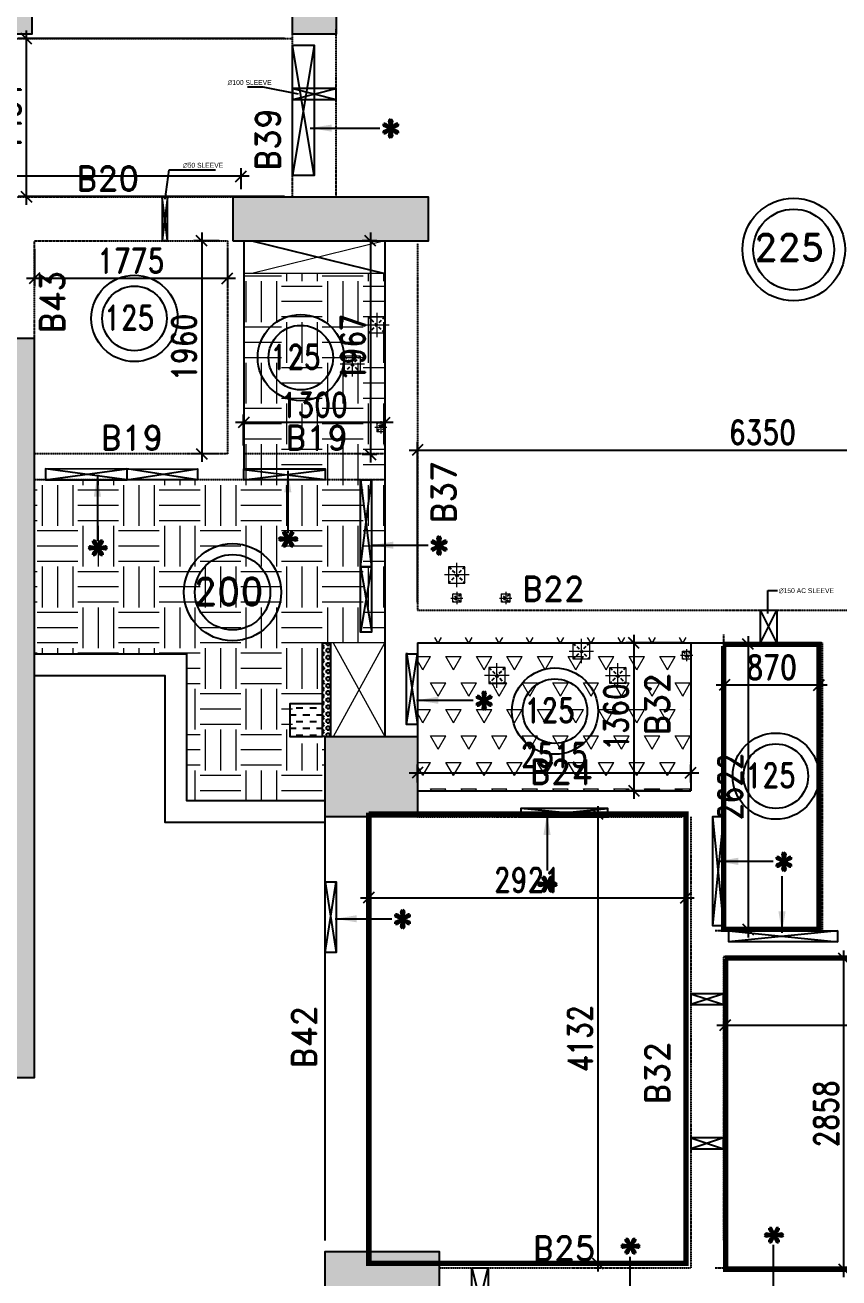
# Model space of a CAD drawing. Header units: millimetres. Extents: x 2061841 to 105821645, y -77612 to 48520811.
# Drawn here: x 2452493 to 2459984, y 2982 to 14510 of the extents above; entities that cross this region are included whole.
import ezdxf

# ---------------------------------------------------------------- set-up
doc = ezdxf.new("R2010")
doc.units = ezdxf.units.MM
doc.header["$LTSCALE"] = 10
doc.header["$MEASUREMENT"] = 0
for name, pattern in [('$0$HIDDEN', [0.375, 0.25, -0.125]), ('HIDDEN2', [4.7625, 3.175, -1.5875]), ('Typical & Refuge$0$HIDDEN', [0.375, 0.25, -0.125])]:
    doc.linetypes.add(name, pattern=pattern)
for name, color, linetype, lineweight in [('0-PL-DP CUTOUT', 32, 'Continuous', 9), ('s-opening text', 4, 'Continuous', 9), ('VIN SUNK HATCH', 8, 'Continuous', 0), ('VIN_COLUMN HATCH', 33, 'Continuous', 20), ('VIN_CUT OUT', 6, 'Continuous', 9)]:
    doc.layers.add(name, color=color, linetype=linetype, lineweight=lineweight)
for name, color, linetype in [('A-Comments', 30, 'Continuous'), ('A-FLOR-HIDN', 8, 'HIDDEN2'), ('A-HATCH', 8, 'Continuous'), ('BEAM NO', 2, 'Continuous'), ('khuraa', 6, 'Continuous'), ('S-OPENING', 6, 'Continuous'), ('SLEEVE 150 NEW', 51, 'Continuous'), ('Typical & Refuge$0$A-Plan-CutCross', 8, 'Typical & Refuge$0$HIDDEN'), ('UPSTAND RCC', 171, 'Continuous'), ('VIN_BEAM', 4, 'Continuous'), ('VIN_COLUMN', 1, 'Continuous'), ('VIN_SLAB THK', 2, 'Continuous')]:
    doc.layers.add(name, color=color, linetype=linetype)
doc.styles.add('200', font='romand.shx', dxfattribs={"width": 0.8, "height": 225})
doc.styles.add('KCP', font='', dxfattribs={"width": 0.9, "height": 200})
doc.styles.add('MAH', font='romand.shx', dxfattribs={"height": 210})
doc.styles.add('RT', font='romant.shx', dxfattribs={"height": 250})
doc.styles.add('ST', font='romand.shx', dxfattribs={"height": 4})
doc.styles.add('WD-50', font='ARIALN.TTF', dxfattribs={"height": 150})
doc.styles.get('KCP').set_extended_font_data('Bahnschrift')
doc.dimstyles.new('GR1', dxfattribs={"dimtxt": 225, "dimasz": 125, "dimexe": 125, "dimexo": 100, "dimgap": 50, "dimtad": 1, "dimdec": 0, "dimzin": 3, "dimdsep": 46, "dimtxsty": '200', "dimblk1": 'OBLIQUE', "dimblk2": 'OBLIQUE', "dimsah": 1, "dimcen": 0.0625, "dimdle": 125, "dimclrd": 3, "dimclre": 3, "dimclrt": 2, "dimadec": 0, "dimazin": 0, "dimtfac": 1, "dimtdec": 0, "dimtix": 1, "dimtmove": 0, "dimatfit": 3, "dimfxl": 1, "dimtolj": 1, "dimtzin": 0, "dimarcsym": 0})
doc.dimstyles.new('GR2', dxfattribs={"dimtxt": 225, "dimasz": 100, "dimexe": 75, "dimexo": 75, "dimgap": 50, "dimtad": 1, "dimdec": 0, "dimdsep": 46, "dimtxsty": '200', "dimblk1": 'OBLIQUE', "dimblk2": 'OBLIQUE', "dimsah": 1, "dimcen": 50, "dimdle": 75, "dimclrd": 3, "dimclre": 3, "dimclrt": 2, "dimadec": 0, "dimazin": 0, "dimtfac": 1, "dimtdec": 0, "dimtix": 1, "dimtmove": 0, "dimatfit": 3, "dimldrblk": 'OBLIQUE', "dimfxl": 1, "dimtolj": 1, "dimtzin": 0, "dimarcsym": 0})
doc.dimstyles.new('wd-50', dxfattribs={"dimtxt": 90, "dimasz": 50, "dimexe": 35, "dimexo": 50, "dimgap": 25, "dimtad": 1, "dimrnd": 5, "dimzin": 12, "dimdsep": 46, "dimtxsty": 'WD-50', "dimblk": 'ARCHTICK', "dimblk2": 'ARCHTICK', "dimcen": 50, "dimdle": 35, "dimclrd": 5, "dimclre": 5, "dimclrt": 4, "dimadec": 0, "dimazin": 0, "dimtfac": 1, "dimtmove": 1, "dimatfit": 2, "dimfxl": 1, "dimtolj": 1, "dimtzin": 12, "dimlwd": -1, "dimlwe": -1, "dimarcsym": 0})
pattern_1 = [(180, (-3646.26, 480.2), (-375, -375), [375, -375]), (180, (-3646.26, 339.57), (-375, -375), [375, -375]), (180, (-3646.26, 198.95), (-375, -375), [375, -375]), (270, (-3693.14, 152.07), (375, -375), [375, -375]), (270, (-3833.76, 152.07), (375, -375), [375, -375]), (270, (-3974.4, 152.07), (375, -375), [375, -375])]

# ---------------------------------------------------------------- blocks, each defined once
blk = doc.blocks.new('_Oblique')
at = {"color": 0, "linetype": 'ByBlock', "lineweight": -2}
blk.add_line((-0.5, -0.5), (0.5, 0.5), dxfattribs=at)
blk = doc.blocks.new('_ArchTick')
at = {"color": 0, "linetype": 'ByBlock', "const_width": 0.15}
blk.add_lwpolyline([(-0.5, -0.5), (0.5, 0.5)], dxfattribs=at)
blk = doc.blocks.new('*D2583')
at = {"layer": 'A-HATCH', "color": 3, "lineweight": -2, "transparency": 16777216}
for p, q in [((2456105, 9200), (2456105, 10675)), ((2462455, 9200), (2462455, 10675)), ((2456030, 10600), (2462530, 10600))]:
    blk.add_line(p, q, dxfattribs=at)
at = {"layer": 'Defpoints', "color": 0, "transparency": 16777216}
for p in [(2462455, 10600), (2456105, 9125, -643584), (2462455, 9125, -643584)]:
    blk.add_point(p, dxfattribs=at)
at = {"layer": 'A-HATCH', "color": 3, "lineweight": -2, "transparency": 16777216, "xscale": 100, "yscale": 100, "zscale": 100, "rotation": 180}
blk.add_blockref('_Oblique', (2456105, 10600), dxfattribs=at)
at = {"layer": 'A-HATCH', "color": 3, "lineweight": -2, "transparency": 16777216, "xscale": 100, "yscale": 100, "zscale": 100}
blk.add_blockref('_Oblique', (2462455, 10600), dxfattribs=at)
at = {"layer": 'A-HATCH', "color": 2, "transparency": 16777216, "insert": (2459280, 10762), "char_height": 225, "attachment_point": 5, "style": '200'}
blk.add_mtext('\\A1;6350', dxfattribs=at)
blk = doc.blocks.new('OBLIQUE')
blk = doc.blocks.new('*D2584')
at = {"layer": 'A-HATCH', "color": 3, "lineweight": -2, "transparency": 16777216}
for p, q in [((2446860, 13000), (2446860, 13193)), ((2454481, 13000), (2454481, 13193)), ((2454556, 13118), (2446785, 13118))]:
    blk.add_line(p, q, dxfattribs=at)
at = {"layer": 'Defpoints', "color": 0, "transparency": 16777216}
for p in [(2446860, 13118), (2446860, 12925, -643584), (2454481, 12925, -643584)]:
    blk.add_point(p, dxfattribs=at)
at = {"layer": 'A-HATCH', "color": 3, "lineweight": -2, "transparency": 16777216, "xscale": 100, "yscale": 100, "zscale": 100, "rotation": 180}
blk.add_blockref('_Oblique', (2446860, 13118), dxfattribs=at)
at = {"layer": 'A-HATCH', "color": 3, "lineweight": -2, "transparency": 16777216, "xscale": 100, "yscale": 100, "zscale": 100}
blk.add_blockref('_Oblique', (2454481, 13118), dxfattribs=at)
at = {"layer": 'A-HATCH', "color": 2, "transparency": 16777216, "insert": (2450670, 13281), "char_height": 225, "attachment_point": 5, "style": '200'}
blk.add_mtext('\\A1;7620', dxfattribs=at)
blk = doc.blocks.new('*D2586')
at = {"layer": 'A-HATCH', "color": 3, "lineweight": -2, "transparency": 16777216}
for p, q in [((2452505, 14460), (2452505, 12856)), ((2454880, 14385), (2452430, 14385)), ((2454880, 12931), (2452430, 12931))]:
    blk.add_line(p, q, dxfattribs=at)
at = {"layer": 'Defpoints', "color": 0, "transparency": 16777216}
for p in [(2454955, 14385), (2452505, 12931), (2454955, 12931)]:
    blk.add_point(p, dxfattribs=at)
at = {"layer": 'A-HATCH', "color": 3, "lineweight": -2, "transparency": 16777216, "xscale": 100, "yscale": 100, "zscale": 100}
for p, rotation in [((2452505, 14385), 90), ((2452505, 12931), 270)]:
    blk.add_blockref('_Oblique', p, dxfattribs=dict(at, rotation=rotation))
at = {"layer": 'A-HATCH', "color": 2, "transparency": 16777216, "insert": (2452343, 13658), "char_height": 225, "attachment_point": 5, "rotation": 90, "style": '200'}
blk.add_mtext('\\A1;1454', dxfattribs=at)
blk = doc.blocks.new('*D2589')
at = {"layer": 'A-HATCH', "color": 3, "lineweight": -2, "transparency": 16777216}
for p, q in [((2452581, 12450), (2452581, 12105)), ((2454356, 12450), (2454356, 12105)), ((2452506, 12180), (2454431, 12180))]:
    blk.add_line(p, q, dxfattribs=at)
at = {"layer": 'Defpoints', "color": 0, "transparency": 16777216}
for p in [(2452581, 12525, -643584), (2454356, 12525, -643584), (2454356, 12180)]:
    blk.add_point(p, dxfattribs=at)
at = {"layer": 'A-HATCH', "color": 3, "lineweight": -2, "transparency": 16777216, "xscale": 100, "yscale": 100, "zscale": 100, "rotation": 180}
blk.add_blockref('_Oblique', (2452581, 12180), dxfattribs=at)
at = {"layer": 'A-HATCH', "color": 3, "lineweight": -2, "transparency": 16777216, "xscale": 100, "yscale": 100, "zscale": 100}
blk.add_blockref('_Oblique', (2454356, 12180), dxfattribs=at)
at = {"layer": 'A-HATCH', "color": 2, "transparency": 16777216, "insert": (2453468, 12342), "char_height": 225, "attachment_point": 5, "style": '200'}
blk.add_mtext('\\A1;1775', dxfattribs=at)
blk = doc.blocks.new('*D2590')
at = {"layer": 'A-HATCH', "color": 3, "lineweight": -2, "transparency": 16777216}
for p, q in [((2454119, 12600), (2454119, 10490)), ((2454281, 12525), (2454044, 12525)), ((2454281, 10565), (2454044, 10565))]:
    blk.add_line(p, q, dxfattribs=at)
at = {"layer": 'Defpoints', "color": 0, "transparency": 16777216}
for p in [(2454356, 12525, -643584), (2454119, 10565), (2454356, 10565, -643584)]:
    blk.add_point(p, dxfattribs=at)
at = {"layer": 'A-HATCH', "color": 3, "lineweight": -2, "transparency": 16777216, "xscale": 100, "yscale": 100, "zscale": 100}
for p, rotation in [((2454119, 12525), 90), ((2454119, 10565), 270)]:
    blk.add_blockref('_Oblique', p, dxfattribs=dict(at, rotation=rotation))
at = {"layer": 'A-HATCH', "color": 2, "transparency": 16777216, "insert": (2453956, 11545), "char_height": 225, "attachment_point": 5, "rotation": 90, "style": '200'}
blk.add_mtext('\\A1;1960', dxfattribs=at)
blk = doc.blocks.new('*D2591')
at = {"layer": 'A-HATCH', "color": 3, "lineweight": -2, "transparency": 16777216}
for p, q in [((2455672, 12600), (2455672, 10484)), ((2455730, 12525), (2455597, 12525)), ((2455730, 10559), (2455597, 10559))]:
    blk.add_line(p, q, dxfattribs=at)
at = {"layer": 'Defpoints', "color": 0, "transparency": 16777216}
for p in [(2455805, 12525, -643584), (2455672, 10559), (2455805, 10559, -643584)]:
    blk.add_point(p, dxfattribs=at)
at = {"layer": 'A-HATCH', "color": 3, "lineweight": -2, "transparency": 16777216, "xscale": 100, "yscale": 100, "zscale": 100}
for p, rotation in [((2455672, 12525), 90), ((2455672, 10559), 270)]:
    blk.add_blockref('_Oblique', p, dxfattribs=dict(at, rotation=rotation))
at = {"layer": 'A-HATCH', "color": 2, "transparency": 16777216, "insert": (2455510, 11542), "char_height": 225, "attachment_point": 5, "rotation": 90, "style": '200'}
blk.add_mtext('\\A1;1967', dxfattribs=at)
blk = doc.blocks.new('*D2598')
at = {"layer": 'A-HATCH', "color": 3, "lineweight": -2, "transparency": 16777216}
for p, q in [((2455880, 10853), (2454430, 10853)), ((2454505, 10640), (2454505, 10928)), ((2455805, 10640), (2455805, 10928))]:
    blk.add_line(p, q, dxfattribs=at)
at = {"layer": 'Defpoints', "color": 0, "transparency": 16777216}
for p in [(2454505, 10853), (2454505, 10565, -643584), (2455805, 10565, -643584)]:
    blk.add_point(p, dxfattribs=at)
at = {"layer": 'A-HATCH', "color": 3, "lineweight": -2, "transparency": 16777216, "xscale": 100, "yscale": 100, "zscale": 100, "rotation": 180}
blk.add_blockref('_Oblique', (2454505, 10853), dxfattribs=at)
at = {"layer": 'A-HATCH', "color": 3, "lineweight": -2, "transparency": 16777216, "xscale": 100, "yscale": 100, "zscale": 100}
blk.add_blockref('_Oblique', (2455805, 10853), dxfattribs=at)
at = {"layer": 'A-HATCH', "color": 2, "transparency": 16777216, "insert": (2455155, 11016), "char_height": 225, "attachment_point": 5, "style": '200'}
blk.add_mtext('\\A1;1300', dxfattribs=at)
blk = doc.blocks.new('*D2599')
at = {"layer": 'A-HATCH', "color": 3, "lineweight": -2, "transparency": 16777216}
for p, q in [((2456030, 7631), (2458695, 7631)), ((2456105, 7540), (2456105, 7706)), ((2458620, 7540), (2458620, 7706))]:
    blk.add_line(p, q, dxfattribs=at)
at = {"layer": 'Defpoints', "color": 0, "transparency": 16777216}
for p in [(2458620, 7631), (2456105, 7465, -643584), (2458620, 7465, -643584)]:
    blk.add_point(p, dxfattribs=at)
at = {"layer": 'A-HATCH', "color": 3, "lineweight": -2, "transparency": 16777216, "xscale": 100, "yscale": 100, "zscale": 100, "rotation": 180}
blk.add_blockref('_Oblique', (2456105, 7631), dxfattribs=at)
at = {"layer": 'A-HATCH', "color": 3, "lineweight": -2, "transparency": 16777216, "xscale": 100, "yscale": 100, "zscale": 100}
blk.add_blockref('_Oblique', (2458620, 7631), dxfattribs=at)
at = {"layer": 'A-HATCH', "color": 2, "transparency": 16777216, "insert": (2457363, 7793), "char_height": 225, "attachment_point": 5, "style": '200'}
blk.add_mtext('\\A1;2515', dxfattribs=at)
blk = doc.blocks.new('*D2600')
at = {"layer": 'A-HATCH', "color": 3, "lineweight": -2, "transparency": 16777216}
for p, q in [((2458096, 8900), (2458096, 7390)), ((2458545, 8825), (2458021, 8825)), ((2458545, 7465), (2458021, 7465))]:
    blk.add_line(p, q, dxfattribs=at)
at = {"layer": 'Defpoints', "color": 0, "transparency": 16777216}
for p in [(2458620, 8825, -643584), (2458096, 7465), (2458620, 7465, -643584)]:
    blk.add_point(p, dxfattribs=at)
at = {"layer": 'A-HATCH', "color": 3, "lineweight": -2, "transparency": 16777216, "xscale": 100, "yscale": 100, "zscale": 100}
for p, rotation in [((2458096, 8825), 90), ((2458096, 7465), 270)]:
    blk.add_blockref('_Oblique', p, dxfattribs=dict(at, rotation=rotation))
at = {"layer": 'A-HATCH', "color": 2, "transparency": 16777216, "insert": (2457933, 8145), "char_height": 225, "attachment_point": 5, "rotation": 90, "style": '200'}
blk.add_mtext('\\A1;1360', dxfattribs=at)
blk = doc.blocks.new('*D2601')
at = {"layer": 'A-HATCH', "color": 3, "lineweight": -2, "transparency": 16777216}
for p, q in [((2458930, 8738), (2458930, 8363)), ((2459800, 8738), (2459800, 8363)), ((2458855, 8438), (2459875, 8438))]:
    blk.add_line(p, q, dxfattribs=at)
at = {"layer": 'Defpoints', "color": 0, "transparency": 16777216}
for p in [(2458930, 8813), (2459800, 8813), (2459800, 8438)]:
    blk.add_point(p, dxfattribs=at)
at = {"layer": 'A-HATCH', "color": 3, "lineweight": -2, "transparency": 16777216, "xscale": 100, "yscale": 100, "zscale": 100, "rotation": 180}
blk.add_blockref('_Oblique', (2458930, 8438), dxfattribs=at)
at = {"layer": 'A-HATCH', "color": 3, "lineweight": -2, "transparency": 16777216, "xscale": 100, "yscale": 100, "zscale": 100}
blk.add_blockref('_Oblique', (2459800, 8438), dxfattribs=at)
at = {"layer": 'A-HATCH', "color": 2, "transparency": 16777216, "insert": (2459365, 8600), "char_height": 225, "attachment_point": 5, "style": '200'}
blk.add_mtext('\\A1;870', dxfattribs=at)
blk = doc.blocks.new('*D2602')
at = {"layer": 'A-HATCH', "color": 3, "lineweight": -2, "transparency": 16777216}
for p, q in [((2459147, 8888), (2459147, 6115)), ((2459725, 8813), (2459072, 8813)), ((2459725, 6190), (2459072, 6190))]:
    blk.add_line(p, q, dxfattribs=at)
at = {"layer": 'Defpoints', "color": 0, "transparency": 16777216}
for p in [(2459800, 8813), (2459147, 6190), (2459800, 6190)]:
    blk.add_point(p, dxfattribs=at)
at = {"layer": 'A-HATCH', "color": 3, "lineweight": -2, "transparency": 16777216, "xscale": 100, "yscale": 100, "zscale": 100}
for p, rotation in [((2459147, 8813), 90), ((2459147, 6190), 270)]:
    blk.add_blockref('_Oblique', p, dxfattribs=dict(at, rotation=rotation))
at = {"layer": 'A-HATCH', "color": 2, "transparency": 16777216, "insert": (2458984, 7502), "char_height": 225, "attachment_point": 5, "rotation": 90, "style": '200'}
blk.add_mtext('\\A1;2622', dxfattribs=at)
blk = doc.blocks.new('*D2605')
at = {"layer": 'A-HATCH', "color": 3, "lineweight": -2, "transparency": 16777216}
for p, q in [((2458935, 5852), (2458935, 5232)), ((2462911, 5852), (2462911, 5232)), ((2458860, 5307), (2462986, 5307))]:
    blk.add_line(p, q, dxfattribs=at)
at = {"layer": 'Defpoints', "color": 0, "transparency": 16777216}
for p in [(2458935, 5927), (2462911, 5927), (2462911, 5307)]:
    blk.add_point(p, dxfattribs=at)
at = {"layer": 'A-HATCH', "color": 3, "lineweight": -2, "transparency": 16777216, "xscale": 100, "yscale": 100, "zscale": 100, "rotation": 180}
blk.add_blockref('_Oblique', (2458935, 5307), dxfattribs=at)
at = {"layer": 'A-HATCH', "color": 3, "lineweight": -2, "transparency": 16777216, "xscale": 100, "yscale": 100, "zscale": 100}
blk.add_blockref('_Oblique', (2462911, 5307), dxfattribs=at)
at = {"layer": 'A-HATCH', "color": 2, "transparency": 16777216, "insert": (2460923, 5469), "char_height": 225, "attachment_point": 5, "style": '200'}
blk.add_mtext('\\A1;3976', dxfattribs=at)
blk = doc.blocks.new('*D2606')
at = {"layer": 'A-HATCH', "color": 3, "lineweight": -2, "transparency": 16777216}
for p, q in [((2460029, 2988), (2460029, 5996)), ((2459015, 5921), (2460104, 5921)), ((2459015, 3063), (2460104, 3063))]:
    blk.add_line(p, q, dxfattribs=at)
at = {"layer": 'Defpoints', "color": 0, "transparency": 16777216}
for p in [(2458940, 5921), (2460029, 5921), (2458940, 3063)]:
    blk.add_point(p, dxfattribs=at)
at = {"layer": 'A-HATCH', "color": 3, "lineweight": -2, "transparency": 16777216, "xscale": 100, "yscale": 100, "zscale": 100}
for p, rotation in [((2460029, 5921), 90), ((2460029, 3063), 270)]:
    blk.add_blockref('_Oblique', p, dxfattribs=dict(at, rotation=rotation))
at = {"layer": 'A-HATCH', "color": 2, "transparency": 16777216, "insert": (2459866, 4492), "char_height": 225, "attachment_point": 5, "rotation": 90, "style": '200'}
blk.add_mtext('\\A1;2858', dxfattribs=at)
blk = doc.blocks.new('*D2607')
at = {"layer": 'A-HATCH', "color": 3, "lineweight": -2, "transparency": 16777216}
for p, q in [((2455656, 7174), (2455656, 6406)), ((2458577, 7174), (2458577, 6406)), ((2455581, 6481), (2458652, 6481))]:
    blk.add_line(p, q, dxfattribs=at)
at = {"layer": 'Defpoints', "color": 0, "transparency": 16777216}
for p in [(2455656, 7249), (2458577, 7249), (2458577, 6481)]:
    blk.add_point(p, dxfattribs=at)
at = {"layer": 'A-HATCH', "color": 3, "lineweight": -2, "transparency": 16777216, "xscale": 100, "yscale": 100, "zscale": 100, "rotation": 180}
blk.add_blockref('_Oblique', (2455656, 6481), dxfattribs=at)
at = {"layer": 'A-HATCH', "color": 3, "lineweight": -2, "transparency": 16777216, "xscale": 100, "yscale": 100, "zscale": 100}
blk.add_blockref('_Oblique', (2458577, 6481), dxfattribs=at)
at = {"layer": 'A-HATCH', "color": 2, "transparency": 16777216, "insert": (2457117, 6644), "char_height": 225, "attachment_point": 5, "style": '200'}
blk.add_mtext('\\A1;2921', dxfattribs=at)
blk = doc.blocks.new('*D2608')
at = {"layer": 'A-HATCH', "color": 3, "lineweight": -2, "transparency": 16777216}
for p, q in [((2457764, 7324), (2457764, 3042)), ((2458502, 7249), (2457689, 7249)), ((2458502, 3117), (2457689, 3117))]:
    blk.add_line(p, q, dxfattribs=at)
at = {"layer": 'Defpoints', "color": 0, "transparency": 16777216}
for p in [(2458577, 7249), (2457764, 3117), (2458577, 3117)]:
    blk.add_point(p, dxfattribs=at)
at = {"layer": 'A-HATCH', "color": 3, "lineweight": -2, "transparency": 16777216, "xscale": 100, "yscale": 100, "zscale": 100}
for p, rotation in [((2457764, 7249), 90), ((2457764, 3117), 270)]:
    blk.add_blockref('_Oblique', p, dxfattribs=dict(at, rotation=rotation))
at = {"layer": 'A-HATCH', "color": 2, "transparency": 16777216, "insert": (2457601, 5183), "char_height": 225, "attachment_point": 5, "rotation": 90, "style": '200'}
blk.add_mtext('\\A1;4132', dxfattribs=at)

msp = doc.modelspace()

# ---------------------------------------------------------------- hatches: boundary and pattern name
h = msp.add_hatch()
h.set_pattern_fill('ANGLE', color=256)
h.set_pattern_definition([(0, (2320915.065, 555.232), (0, 6.985), [5.08, -1.905]), (90, (2320915.065, 555.232), (-6.985, 4e-16), [5.08, -1.905])])
h.paths.add_polyline_path([(2454927.2, 13858.5), (2454927.2, 14315.8), (2454611.7, 14315.8), (2454611.7, 13858.5)], flags=9)
h.paths.add_polyline_path([(2455180.4, 13779.1), (2455180.4, 14387.5), (2454864.9, 14387.5), (2454864.9, 13779.1)], flags=9)
at = {"layer": 'A-Comments'}
h = msp.add_hatch(dxfattribs=at)
h.set_pattern_fill('HONEY', color=8, scale=200)
h.set_pattern_definition([(0, (-2567435.446, -190624.363), (37.5, 21.65063509), [25, -50]), (120, (-2567435.446, -190624.363), (-37.5, 21.65063509), [25, -50]), (60, (-2567435.446, -190624.363), (8e-15, 43.30127019), [-50, 25])])
h.paths.add_polyline_path([(2455255.4, 2200.3), (2455355.5, 2200.3), (2455355.5, 1175.2, 0.4142131), (2455755.5, 775.2), (2464305.5, 775.2, 0.4142136), (2465205.5, 1675.2), (2465205.5, 22925.2), (2465305.5, 22925.2), (2465305.5, 1675.2, -0.4142136), (2464305.5, 675.2), (2455755.5, 675.2, -0.4142131), (2455255.4, 1175.2)])
at = {"layer": 'khuraa'}
h = msp.add_hatch(dxfattribs=at)
h.set_pattern_fill('DASH', color=256, scale=500, angle=180)
h.set_pattern_definition([(180, (-213261.22, -122588.324), (-62.5, -62.5), [62.5, -62.5])])
h.paths.add_polyline_path([(2454930.5, 8265.3), (2455230.5, 8265.2), (2455230.5, 7965.2), (2454930.5, 7965.3)])
at = {"layer": 'UPSTAND RCC'}
h = msp.add_hatch(dxfattribs=at)
h.set_pattern_fill('HEX', color=256, scale=150)
h.set_pattern_definition([(0, (2438230.5, 38975.31), (0, 32.475953), [18.75, -37.5]), (120, (2438230.5, 38975.31), (-28.125, -16.237976), [18.75, -37.5]), (60, (2438249.25, 38975.31), (-28.125, 16.237976), [18.75, -37.5])])
h.paths.add_polyline_path([(2455230.5, 8825.3), (2455305.5, 8825.3), (2455305.5, 7965.3), (2455230.5, 7965.3), (2455230.5, 8825.3)])
at = {"layer": 'VIN SUNK HATCH'}
h = msp.add_hatch(dxfattribs=at)
h.set_pattern_fill('EARTH', color=8, scale=1500, angle=180)
h.set_pattern_definition([(180, (-3646.26, 480.2), (-375, -375), [375, -375]), (180, (-3646.26, 339.57), (-375, -375), [375, -375]), (180, (-3646.26, 198.95), (-375, -375), [375, -375]), (270, (-3693.14, 152.07), (375, -375), [375, -375]), (270, (-3833.76, 152.07), (375, -375), [375, -375]), (270, (-3974.4, 152.07), (375, -375), [375, -375])])
h.paths.add_polyline_path([(2455805.5, 10325.3), (2454505.5, 10325.3), (2454505.5, 12225.3), (2455805.5, 12225.3), (2455805.5, 10565.3)], is_closed=False)
h.paths.add_polyline_path([(2454993.1, 10907), (2454997.1, 10907), (2454675.7, 10907), (2454671.7, 10907)], flags=16)
h.paths.add_polyline_path([(2454987.9, 11288), (2454666.5, 11288)], flags=16)
h = msp.add_hatch(dxfattribs=at)
h.set_pattern_fill('EARTH', color=8, scale=1500)
h.set_pattern_definition(pattern_1)
h.paths.add_polyline_path([(2452580.5, 8675.3), (2452580.5, 8725.3), (2453980.5, 8725.3), (2453980.5, 8680.7), (2455305.5, 8825.3), (2455805.5, 8825.3), (2455805.5, 10325.2), (2454480.5, 10325.2), (2454480.5, 10313.3), (2452580.5, 10337.2), (2452580.5, 8675.3)])
h = msp.add_hatch(dxfattribs=at)
h.set_pattern_fill('TRIANG', color=8, scale=750, angle=180)
h.set_pattern_definition([(60, (1672873.74, -43545.7), (-140.625, 243.569645), [140.625, -140.625]), (120, (1672873.74, -43545.7), (-281.25, 2e-07), [140.625, -140.625]), (0, (1672803.42, -43423.93), (140.625, 243.569645), [140.625, -140.625])])
edge = h.paths.add_edge_path()
edge.add_line((2456255.6, 8875.3), (2458620.5, 8875.3))
edge.add_line((2458620.5, 8875.3), (2458620.5, 8397.8))
edge.add_line((2458620.5, 8397.8), (2458620.5, 7783))
edge.add_line((2458620.5, 7783), (2458620.5, 7465.3))
edge.add_line((2458620.5, 7465.3), (2456105.5, 7465.3))
edge.add_line((2456105.5, 7465.3), (2456105.5, 8901.4))
h = msp.add_hatch(dxfattribs=at)
h.set_pattern_fill('EARTH', color=8, scale=1500)
h.set_pattern_definition(pattern_1)
edge = h.paths.add_edge_path()
edge.add_line((2453980.5, 7375.3), (2455255.5, 7375.3))
edge.add_line((2455255.5, 7375.3), (2455255.5, 7325.3))
edge.add_line((2455255.5, 7325.3), (2455255.5, 7898.4))
edge.add_line((2455255.5, 7898.4), (2454955.5, 7898.4))
edge.add_line((2454955.5, 7898.4), (2454955.5, 7965.2))
edge.add_line((2454955.4, 7965.2), (2454955.4, 8265.2))
edge.add_line((2454955.4, 8265.2), (2455230.5, 8265.2))
edge.add_line((2455230.5, 8265.2), (2455230.5, 8196.8))
edge.add_line((2455230.5, 8196.8), (2455230.5, 8196.3))
edge.add_line((2455230.5, 8196.3), (2455266.3, 8196.3))
edge.add_line((2455255.5, 8196.3), (2455255.5, 8825.2))
edge.add_line((2455305.5, 8825.2), (2455305.4, 8825.2))
edge.add_line((2455305.4, 8825.2), (2455303.5, 8825))
edge.add_line((2455303.5, 8825), (2455230.5, 8817.1))
edge.add_line((2455230.5, 8817.1), (2453980.5, 8680.7))
edge.add_line((2453980.5, 8680.7), (2453980.5, 7375.3))
h = msp.add_hatch(dxfattribs=at)
h.set_pattern_fill('EARTH', color=8, scale=1500, angle=180)
h.set_pattern_definition([(0, (-3646.26, 230.24), (375, 375), [375, -375]), (0, (-3646.26, 370.86), (375, 375), [375, -375]), (0, (-3646.26, 511.5), (375, 375), [375, -375]), (90, (-3599.4, 558.36), (-375, 375), [375, -375]), (90, (-3458.76, 558.36), (-375, 375), [375, -375]), (90, (-3318.14, 558.36), (-375, 375), [375, -375])])
edge = h.paths.add_edge_path()
edge.add_line((2465099.2, 1578.6), (2464967, 1228.5))
edge.add_line((2464967, 1228.5), (2464706.7, 986.2))
edge.add_line((2464706.7, 986.2), (2464349.4, 879.6))
edge.add_line((2464349.4, 879.6), (2455755.5, 878.3))
edge.add_arc((2455752.5, 1175.4), 297.1, 179.43352, 270.57112, ccw=False)
edge.add_line((2455455.5, 1178.3), (2455455.5, 2275.3))
edge.add_line((2455455.5, 2275.3), (2455655.4, 2275.3))
edge.add_line((2455655.4, 2275.3), (2455655.4, 2475.3))
edge.add_line((2455655.4, 2475.3), (2463505.5, 2475.3))
edge.add_line((2463505.5, 2475.3), (2463505.4, 7175.3))
edge.add_line((2463505.4, 7175.3), (2465105.5, 7184.9))
edge.add_line((2465105.5, 7184.9), (2465099.2, 1578.6))
at = {"layer": 'VIN_COLUMN HATCH'}
h = msp.add_hatch(color=256, dxfattribs=at)
h.dxf.hatch_style = 1
h.paths.add_polyline_path([(2452155.5, 14425.3), (2452155.5, 17325.3), (2455355.5, 17325.3), (2455355.5, 14425.3), (2454955.5, 14425.3), (2454955.5, 16925.3), (2452555.5, 16925.3), (2452555.5, 14425.3)])
h = msp.add_hatch(color=256, dxfattribs=at)
h.dxf.hatch_style = 1
h.paths.add_polyline_path([(2454405.5, 12525.3), (2456205.5, 12525.3), (2456205.5, 12925.3), (2454405.5, 12925.3)])
h = msp.add_hatch(color=256, dxfattribs=at)
h.dxf.hatch_style = 1
h.paths.add_polyline_path([(2449480.5, 11625.3), (2449180.5, 11625.3), (2449180.5, 4825.3), (2452580.5, 4825.3), (2452580.5, 11625.3), (2452280.5, 11625.3), (2452280.5, 5175.3), (2449480.5, 5175.3)])
h = msp.add_hatch(color=256, dxfattribs=at)
h.dxf.hatch_style = 1
h.paths.add_polyline_path([(2456105.5, 7225.3), (2455255.5, 7225.3), (2455255.5, 7965.3), (2456105.5, 7965.3)])
h = msp.add_hatch(color=256, dxfattribs=at)
h.dxf.hatch_style = 1
h.paths.add_polyline_path([(2456305.5, 2475.3), (2455255.5, 2475.3), (2455255.5, 3225.3), (2456305.5, 3225.3)])

# ---------------------------------------------------------------- linework, layer by layer
at = {"layer": '0-PL-DP CUTOUT', "color": 32, "ltscale": 15, "extrusion": (2.01816e-08, -8.41183e-09, 1)}
for p, q in [((2455730.5, 11862.8, -643584.3), (2455730.5, 11637.8, -643584.3)), ((2455618, 11750.3, -643584.3), (2455843, 11750.3, -643584.3)), ((2456410.5, 9237.8, -643584.3), (2456523, 9237.8, -643584.3)), ((2456466.8, 9294, -643584.3), (2456466.8, 9181.5, -643584.3)), ((2456860.5, 9237.8, -643584.3), (2456973, 9237.8, -643584.3)), ((2456916.8, 9294, -643584.3), (2456916.8, 9181.5, -643584.3))]:
    msp.add_line(p, q, dxfattribs=at)
at = {"layer": '0-PL-DP CUTOUT', "color": 32, "ltscale": 15, "extrusion": (-8.41183e-09, 2.01816e-08, 1)}
for p, q in [((2455505.5, 11277, -643584.3), (2455505.5, 11502, -643584.3)), ((2455618, 11389.5, -643584.3), (2455393, 11389.5, -643584.3)), ((2456466.8, 9337.7, -643584.3), (2456466.8, 9562.7, -643584.3)), ((2456579.3, 9450.2, -643584.3), (2456354.3, 9450.2, -643584.3)), ((2456835.5, 8412.8, -643584.3), (2456835.5, 8637.8, -643584.3)), ((2456948, 8525.3, -643584.3), (2456723, 8525.3, -643584.3))]:
    msp.add_line(p, q, dxfattribs=at)
at = {"layer": '0-PL-DP CUTOUT', "color": 32, "ltscale": 15, "extrusion": (8.41183e-09, -2.01816e-08, 1)}
for p, q in [((2455768, 10864.9, -643584.3), (2455768, 10752.4, -643584.3)), ((2455711.7, 10808.6, -643584.3), (2455824.2, 10808.6, -643584.3))]:
    msp.add_line(p, q, dxfattribs=at)
at = {"layer": '0-PL-DP CUTOUT', "color": 32, "ltscale": 15, "extrusion": (8.41183e-09, 2.01816e-08, 1)}
for p, q in [((2457613, 8637.7, -643584.3), (2457613, 8862.7, -643584.3)), ((2458583, 8656.5, -643584.3), (2458583, 8769, -643584.3)), ((2457500.5, 8750.2, -643584.3), (2457725.5, 8750.2, -643584.3)), ((2458526.7, 8712.8, -643584.3), (2458639.2, 8712.8, -643584.3)), ((2457948.9, 8412.8, -643584.3), (2457948.9, 8637.8, -643584.3)), ((2457836.4, 8525.3, -643584.3), (2458061.4, 8525.3, -643584.3))]:
    msp.add_line(p, q, dxfattribs=at)
at = {"layer": '0-PL-DP CUTOUT', "color": 32, "extrusion": (2.01816e-08, -8.41183e-09, 1), "elevation": -643584.2}
for points in [[(2455805.5, 11675.3), (2455655.5, 11675.3), (2455655.5, 11825.3), (2455805.5, 11825.3)], [(2456504.3, 9200.3), (2456429.3, 9200.3), (2456429.3, 9275.3), (2456504.3, 9275.3)], [(2456954.3, 9200.3), (2456879.3, 9200.3), (2456879.3, 9275.3), (2456954.3, 9275.3)]]:
    msp.add_lwpolyline(points, close=True, dxfattribs=at)
at = {"layer": '0-PL-DP CUTOUT', "color": 32, "extrusion": (-8.41183e-09, 2.01816e-08, 1), "elevation": -643584.3}
for points in [[(2455430.5, 11464.5), (2455430.5, 11314.5), (2455580.5, 11314.5), (2455580.5, 11464.5)], [(2456391.8, 9525.3), (2456391.8, 9375.3), (2456541.8, 9375.3), (2456541.8, 9525.3)], [(2456760.5, 8600.3), (2456760.5, 8450.3), (2456910.5, 8450.3), (2456910.5, 8600.3)]]:
    msp.add_lwpolyline(points, close=True, dxfattribs=at)
at = {"layer": '0-PL-DP CUTOUT', "color": 32, "extrusion": (8.41183e-09, -2.01816e-08, 1), "elevation": -643584.3}
msp.add_lwpolyline([(2455805.5, 10771.1), (2455805.5, 10846.1), (2455730.5, 10846.1), (2455730.5, 10771.1)], close=True, dxfattribs=at)
at = {"layer": '0-PL-DP CUTOUT', "color": 32, "extrusion": (8.41183e-09, 2.01816e-08, 1), "elevation": -643584.3}
for points in [[(2457688, 8825.3), (2457688, 8675.3), (2457538, 8675.3), (2457538, 8825.3)], [(2458620.5, 8750.3), (2458620.5, 8675.3), (2458545.5, 8675.3), (2458545.5, 8750.3)], [(2458023.9, 8600.3), (2458023.9, 8450.3), (2457873.9, 8450.3), (2457873.9, 8600.3)]]:
    msp.add_lwpolyline(points, close=True, dxfattribs=at)
at = {"layer": 'A-FLOR-HIDN', "color": 32, "extrusion": (2.01816e-08, -8.41183e-09, 1)}
for p, q in [((2455805.5, 11675.3, -643584.3), (2455655.5, 11825.3, -643584.3)), ((2455805.5, 11825.3, -643584.3), (2455655.5, 11675.3, -643584.3)), ((2456504.3, 9200.3, -643584.3), (2456429.3, 9275.3, -643584.3)), ((2456504.3, 9275.3, -643584.3), (2456429.3, 9200.3, -643584.3)), ((2456954.3, 9200.3, -643584.3), (2456879.3, 9275.3, -643584.3)), ((2456954.3, 9275.3, -643584.3), (2456879.3, 9200.3, -643584.3))]:
    msp.add_line(p, q, dxfattribs=at)
at = {"layer": 'A-FLOR-HIDN', "color": 32, "extrusion": (-8.41183e-09, 2.01816e-08, 1)}
for p, q in [((2455430.5, 11464.5, -643584.3), (2455580.5, 11314.5, -643584.3)), ((2455580.5, 11464.5, -643584.3), (2455430.5, 11314.5, -643584.3)), ((2456391.8, 9525.2, -643584.3), (2456541.8, 9375.2, -643584.3)), ((2456541.8, 9525.2, -643584.3), (2456391.8, 9375.2, -643584.3)), ((2456760.5, 8600.3, -643584.3), (2456910.5, 8450.3, -643584.3)), ((2456910.5, 8600.3, -643584.3), (2456760.5, 8450.3, -643584.3))]:
    msp.add_line(p, q, dxfattribs=at)
at = {"layer": 'A-FLOR-HIDN', "color": 32, "extrusion": (8.41183e-09, -2.01816e-08, 1)}
for p, q in [((2455805.5, 10771.1, -643584.3), (2455730.5, 10846.1, -643584.3)), ((2455730.5, 10771.1, -643584.3), (2455805.5, 10846.1, -643584.3))]:
    msp.add_line(p, q, dxfattribs=at)
at = {"layer": 'A-FLOR-HIDN', "color": 32, "extrusion": (8.41183e-09, 2.01816e-08, 1)}
for p, q in [((2457688, 8825.2, -643584.3), (2457538, 8675.2, -643584.3)), ((2457538, 8825.2, -643584.3), (2457688, 8675.2, -643584.3)), ((2458620.5, 8750.3, -643584.3), (2458545.5, 8675.3, -643584.3)), ((2458545.5, 8750.3, -643584.3), (2458620.5, 8675.3, -643584.3)), ((2458023.9, 8600.3, -643584.3), (2457873.9, 8450.3, -643584.3)), ((2457873.9, 8600.3, -643584.3), (2458023.9, 8450.3, -643584.3))]:
    msp.add_line(p, q, dxfattribs=at)
at = {"layer": 'A-HATCH', "color": 5, "const_width": 50}
for points in [[(2458930.1, 8812.7), (2459799.9, 8812.7), (2459799.9, 6190.3), (2458922.4, 6190.3), (2458922.4, 8797.6)], [(2455656.2, 7249.1), (2458576.9, 7249.1), (2458576.9, 3117.2), (2455657.3, 3117.2), (2455657.3, 7263.2)], [(2458934.7, 5927), (2462911.2, 5927), (2462911.2, 3063), (2458940.4, 3063), (2458940.4, 5920.8)]]:
    msp.add_lwpolyline(points, dxfattribs=at)
at = {"layer": 'khuraa', "elevation": -643584.3}
msp.add_lwpolyline([(2455230.5, 8265.2), (2454930.5, 8265.3), (2454930.5, 7965.3), (2455230.5, 7965.2)], close=True, dxfattribs=at)
at = {"layer": 'S-OPENING'}
for p, q in [((2455155.5, 14325.3, -643584.3), (2454955.5, 13125.3, -643584.3)), ((2455155.5, 13125.3, -643584.3), (2454955.5, 14325.3, -643584.3)), ((2453430.5, 10325.3, -643584.3), (2452680.5, 10425.3, -643584.3)), ((2452680.5, 10325.3, -643584.3), (2453430.5, 10425.3, -643584.3)), ((2453430.5, 10325.3, -643584.3), (2454080.5, 10425.3, -643584.3)), ((2454080.5, 10325.3, -643584.3), (2453430.5, 10425.3, -643584.3)), ((2454505.5, 10325.3, -643584.3), (2455255.4, 10419, -643584.3)), ((2455255.4, 10325.3, -643584.3), (2454505.5, 10419, -643584.3)), ((2455580.5, 9525.3, -643584.3), (2455680.5, 10325.3, -643584.3)), ((2455580.5, 10325.3, -643584.3), (2455680.5, 9525.3, -643584.3)), ((2455580.5, 9525.3, -643584.3), (2455680.5, 8942.3, -643584.3)), ((2455680.5, 9525.3, -643584.3), (2455580.5, 8925.3, -643584.3)), ((2456005.5, 8733.7, -643584.3), (2456105.5, 8075.3, -643584.3)), ((2456005.5, 8075.3, -643584.3), (2456105.5, 8725.3, -643584.3)), ((2457055.5, 7225.3, -643584.3), (2457855.5, 7300.3, -643584.3)), ((2457855.5, 7225.3, -643584.3), (2457055.5, 7300.3, -643584.3)), ((2458820.5, 7225, -643584.3), (2458920.5, 6225, -643584.3)), ((2458920.5, 7225, -643584.3), (2458820.5, 6225, -643584.3)), ((2455255.5, 6625.3, -643584.3), (2455355.5, 5975.3, -643584.3)), ((2455255.5, 5975.3, -643584.3), (2455355.5, 6625.3, -643584.3)), ((2459970.5, 6175.3, -643584.3), (2458966.1, 6075.3, -643584.3)), ((2458970.5, 6175.3, -643584.3), (2459970.5, 6075.3, -643584.3))]:
    msp.add_line(p, q, dxfattribs=at)
at = {"layer": 'S-OPENING', "elevation": -643584.3}
for points in [[(2454955.5, 14325.3), (2455155.5, 14325.3), (2455155.5, 13125.3), (2454955.5, 13125.3)], [(2452680.5, 10325.3), (2453434.3, 10325), (2453434.3, 10425), (2452680.5, 10425.3)], [(2454080.5, 10325.3), (2453434.3, 10325), (2453434.3, 10425), (2454080.5, 10425.3)], [(2455255.4, 10325.3), (2454505.5, 10325.3), (2454505.5, 10425.3), (2455255.4, 10425.3)], [(2455680.5, 9525.3), (2455580.5, 9525.3), (2455580.5, 10325.3), (2455680.5, 10325.3)], [(2455580.5, 9525.3), (2455680.5, 9525.3), (2455680.5, 8925.3), (2455580.5, 8925.3)], [(2456005.5, 8725.3), (2456105.5, 8725.3), (2456105.5, 8075.3), (2456005.5, 8075.3)], [(2457055.5, 7225.3), (2457855.5, 7225.3), (2457855.5, 7300.3), (2457055.5, 7300.3)], [(2458920.5, 7225), (2458820.5, 7225), (2458820.5, 6225), (2458920.5, 6225)], [(2455255.5, 6625.3), (2455355.5, 6625.3), (2455355.5, 5975.3), (2455255.5, 5975.3)], [(2458970.5, 6175.3), (2459970.5, 6175.3), (2459970.5, 6075.3), (2458970.5, 6075.3)]]:
    msp.add_lwpolyline(points, close=True, dxfattribs=at)
at = {"layer": 'SLEEVE 150 NEW'}
for p, q in [((2454956.7, 13826.2, -643584.3), (2455356.7, 13926.2, -643584.3)), ((2454956.7, 13926.2, -643584.3), (2455356.7, 13826.2, -643584.3)), ((2453804.7, 12526.1, -643584.3), (2453754.7, 12926.2, -643584.3)), ((2453804.7, 12926.2, -643584.3), (2453754.7, 12526.1, -643584.3)), ((2459411.2, 8825.5, -643584.3), (2459261.1, 9125.3, -643584.3)), ((2459261.2, 8825.3, -643584.3), (2459411.1, 9125.3, -643584.3)), ((2458920.4, 5597.4, -644381.9), (2458620.4, 5497.6, -644381.9)), ((2458620.4, 5596.4, -644381.9), (2458920.4, 5497.6, -644381.9)), ((2458920.4, 4270.7, -644381.9), (2458620.4, 4170.9, -644381.9)), ((2458620.4, 4270.7, -644381.9), (2458920.4, 4170.9, -644381.9)), ((2456604.7, 3076.1, -643584.3), (2456754.7, 2476.1, -643584.3)), ((2456604.7, 2476.1, -643584.3), (2456754.7, 3076.1, -643584.3))]:
    msp.add_line(p, q, dxfattribs=at)
for points, elevation in [([(2454955.5, 13926.2), (2454955.5, 13826.2), (2455356.7, 13826.2), (2455356.7, 13926.2)], -643584.3), ([(2453754.7, 12526.1), (2453804.7, 12526.1), (2453804.7, 12926.2), (2453754.7, 12926.2)], -643584.3), ([(2459411.1, 9125.3), (2459411.2, 8825.3), (2459261.2, 8825.3), (2459261.1, 9125.3)], -643584.3), ([(2458920.4, 5597.4), (2458620.4, 5597.4), (2458620.4, 5497.6), (2458920.4, 5497.6)], -644381.9), ([(2458920.4, 4270.7), (2458620.4, 4270.7), (2458620.4, 4170.9), (2458920.4, 4170.9)], -644381.9), ([(2456604.7, 3076.1), (2456754.7, 3076.1), (2456754.7, 2476.1), (2456604.7, 2476.1)], -643584.3)]:
    msp.add_lwpolyline(points, close=True, dxfattribs=dict(at, elevation=elevation))
at = {"layer": 'Typical & Refuge$0$A-Plan-CutCross', "color": 3, "linetype": 'Continuous'}
msp.add_line((2454580.5, 12525.3, -643584.3), (2455805.5, 12225.3, -643584.3), dxfattribs=at)
at = {"layer": 'UPSTAND RCC', "elevation": -643584.3}
msp.add_lwpolyline([(2455230.5, 8825.3), (2455305.5, 8825.3), (2455305.5, 7965.3), (2455230.5, 7965.3)], close=True, dxfattribs=at)
at = {"layer": 'VIN_BEAM', "linetype": '$0$HIDDEN'}
for p, q in [((2454955.5, 12922.9, -643584.3), (2454955.5, 14475.3, -643584.3)), ((2455355.5, 12925.3, -643584.3), (2455355.5, 14475.3, -643584.3)), ((2449851.3, 14385.3, -643584.3), (2454955.5, 14385.3, -643584.3)), ((2454480.5, 12925.3, -643584.3), (2446860.4, 12925.3, -643584.3)), ((2452580.5, 12525.3, -643584.3), (2454355.5, 12525.3, -643584.3)), ((2452580.5, 11627.7, -643584.3), (2452580.5, 12525.3, -643584.3)), ((2454355.5, 12525.3, -643584.3), (2454355.5, 10565.3, -643584.3)), ((2456105.5, 12501.4, -643584.3), (2456105.5, 9125.3, -643584.3)), ((2454355.5, 10565.3, -643584.3), (2452580.5, 10565.3, -643584.3)), ((2455805.5, 10565.3, -643584.3), (2454505.5, 10565.3, -643584.3)), ((2455805.5, 10325.3, -643584.3), (2452580.5, 10325.3, -643584.3)), ((2456105.5, 9125.3, -643584.3), (2462455.5, 9125.3, -643584.3)), ((2458920.5, 8901.4, -643584.3), (2458920.5, 6175.3, -643584.3)), ((2459830.5, 8825.3, -643584.3), (2459830.5, 6175.3, -643584.3)), ((2455655.5, 3225.3, -643584.3), (2455655.5, 7215.3, -643584.3)), ((2456105.5, 7225.3, -643584.3), (2458545.5, 7225.3, -643584.3)), ((2458620.5, 7225.3, -643584.3), (2458620.5, 3075.3, -643584.3)), ((2459755.5, 6175.3, -643584.3), (2458845.5, 6175.3, -643584.3)), ((2462905.5, 5935.3, -643584.3), (2458920.5, 5935.3, -643584.3)), ((2458920.5, 5934.2, -643584.3), (2458920.5, 3326.4, -643584.3)), ((2456305.5, 3075.3, -643584.3), (2458620.5, 3075.3, -643584.3)), ((2458845.5, 3075.3, -643584.3), (2462460.5, 3075.3, -643584.3))]:
    msp.add_line(p, q, dxfattribs=at)
at = {"layer": 'VIN_BEAM'}
for p, q in [((2454505.5, 12525.3, -643584.3), (2454505.5, 10425.3, -643584.3)), ((2455805.5, 12525.3, -643584.3), (2455805.5, 10558.7, -643584.3)), ((2455805.5, 12501.4, -643584.3), (2455805.5, 7965.3, -643584.3)), ((2456105.5, 8825.3, -643584.3), (2456105.5, 7965.3, -643584.3)), ((2456105.5, 8825.3, -643584.3), (2459830.5, 8825.3, -643584.3)), ((2458620.5, 8825.3, -643584.3), (2458620.5, 7465.3, -643584.3)), ((2456105.5, 7465.3, -643584.3), (2458620.5, 7465.3, -643584.3)), ((2455255.5, 3326.4, -643584.3), (2455255.5, 7225.3, -643584.3))]:
    msp.add_line(p, q, dxfattribs=at)
at = {"layer": 'VIN_BEAM', "elevation": -643584.3}
for points in [[(2455805.5, 9602.8), (2455806.8, 9602.8)], [(2452580.5, 8725.3), (2453980.5, 8725.3), (2453980.5, 7375.3), (2455255.5, 7375.3)], [(2452580.5, 8525.3), (2453780.5, 8525.3), (2453780.5, 7175.3), (2455255.5, 7175.3)]]:
    msp.add_lwpolyline(points, dxfattribs=at)
at = {"layer": 'VIN_COLUMN', "ltscale": 125, "elevation": -643584.3}
for points in [[(2452155.5, 14425.3), (2452155.5, 17325.3), (2455355.5, 17325.3), (2455355.5, 14425.3), (2454955.5, 14425.3), (2454955.5, 16925.3), (2452555.5, 16925.3), (2452555.5, 14425.3)], [(2454405.5, 12525.3), (2456205.5, 12525.3), (2456205.5, 12925.3), (2454405.5, 12925.3)], [(2456105.5, 7225.3), (2455255.5, 7225.3), (2455255.5, 7965.3), (2456105.5, 7965.3)], [(2456305.5, 2475.3), (2455255.5, 2475.3), (2455255.5, 3225.3), (2456305.5, 3225.3)]]:
    msp.add_lwpolyline(points, close=True, dxfattribs=at)
at = {"layer": 'VIN_COLUMN', "elevation": -643584.3}
msp.add_lwpolyline([(2449480.5, 11625.3), (2449180.5, 11625.3), (2449180.5, 4825.3), (2452580.5, 4825.3), (2452580.5, 11625.3), (2452280.5, 11625.3), (2452280.5, 5175.3), (2449480.5, 5175.3)], close=True, dxfattribs=at)
at = {"layer": 'VIN_CUT OUT'}
for p, q in [((2454580.5, 12525.3, -643584.3), (2455805.5, 12225.3, -643584.3)), ((2455805.5, 12525.3, -643584.3), (2454580.5, 12225.3, -643584.3)), ((2455330.5, 8825.3, -643584.3), (2455805.5, 7965.3, -643584.3)), ((2455331, 7965.3, -643584.3), (2455805.5, 8825.4, -643584.3))]:
    msp.add_line(p, q, dxfattribs=at)
at = {"layer": 'VIN_CUT OUT', "elevation": -643584.3}
for points in [[(2455805.5, 12225.3), (2454505.5, 12225.3), (2454505.5, 12525.3), (2455805.5, 12525.3)], [(2455805.5, 8825.3), (2455305.5, 8825.3), (2455305.5, 7965.3), (2455805.5, 7965.3)]]:
    msp.add_lwpolyline(points, close=True, dxfattribs=at)
at = {"layer": 'VIN_SLAB THK', "color": 2, "linetype": 'Continuous', "ltscale": 0.25}
for centre, radius in [((2459567.6, 12444.1, -643584.3), 472.1), ((2459567.6, 12444.1, -643584.3), 372.1), ((2453500.4, 11810.7, -643584.3), 397.1), ((2453500.4, 11810.7, -643584.3), 297.1), ((2455031.5, 11449.9, -643584.3), 397.1), ((2455031.5, 11449.9, -643584.3), 297.1), ((2454403.1, 9291.4, -643584.3), 447.1), ((2454403.1, 9291.4, -643584.3), 347.1), ((2457370.3, 8197.4, -643584.3), 397.1), ((2457370.3, 8197.4, -643584.3), 297.1), ((2459403.3, 7599, -643584.3), 397.1), ((2459403.3, 7599, -643584.3), 297.1)]:
    msp.add_circle(centre, radius, dxfattribs=at)

# ---------------------------------------------------------------- texts
at = {"layer": 'BEAM NO', "color": 4, "style": 'MAH'}
for s, p in [('B39', (2454840.2, 13168.3, -643196.1)), ('B43', (2452855.4, 11671.6, -643196.1)), ('B37', (2456458.8, 9923, -643196.1)), ('B32', (2458424.2, 7971.7, -643196.1)), ('B42', (2455173.9, 4909.1, -642807.9)), ('B32', (2458424.2, 4577.8, -643196.1))]:
    msp.add_text(s, height=225, rotation=90, dxfattribs=at).set_placement(p)
for s, p in [('B20', (2452965.5, 12985.6, -643584.3)), ('B19', (2453188.8, 10600.6, -643584.3)), ('B19', (2454888.8, 10600.6, -643584.3)), ('B22', (2457065.2, 9210, -643584.3)), ('B24', (2457136.8, 7526.6, -643584.3)), ('B25', (2457166.4, 3142.9, -643584.3))]:
    msp.add_text(s, height=225, dxfattribs=at).set_placement(p)
at = {"layer": 's-opening text', "style": 'RT', "text_generation_flag": 4}
for rotation, p in [(180, (2455961.4, 13343.5, -643584.3)), (270, (2455130.4, 9883.7, -643584.3)), (180, (2456406.5, 9505.8, -643584.3)), (270, (2453377.5, 9803.3, -643584.3)), (180, (2456821, 8079, -643584.3)), (180, (2459580.5, 6597.4, -643584.3)), (270, (2457515.6, 6706.8, -643584.3)), (180, (2456071, 6068.5, -643584.3)), (270, (2459600.4, 3479.8, -643584.3)), (270, (2458279.6, 3378.1, -643584.3))]:
    msp.add_text('*', height=300, rotation=rotation, dxfattribs=at).set_placement(p)
at = {"layer": 'SLEEVE 150 NEW', "style": 'KCP', "width": 0.9}
for s, p in [('∅100 SLEEVE', (2454358, 13959.2, -644381.9)), ('∅50 SLEEVE', (2453946.7, 13197.3, -643052.5)), ('∅150 AC SLEEVE', (2459430.8, 9283.6, -644381.9))]:
    msp.add_text(s, height=45, dxfattribs=at).set_placement(p)
at = {"layer": 'VIN_SLAB THK', "color": 2, "linetype": 'Continuous', "ltscale": 0.25, "style": 'ST'}
for s, p in [('225', (2459203.2, 12339.8, -643584.3)), ('200', (2454046.3, 9172.7, -643584.3))]:
    msp.add_text(s, height=250, dxfattribs=at).set_placement(p)
at = {"layer": 'VIN_SLAB THK', "color": 2, "linetype": 'Continuous', "ltscale": 0.25, "style": 'ST', "width": 0.8}
for p in [(2453220.6, 11705.8, -643584.3), (2454751.6, 11345.1, -643584.3), (2457090.5, 8092.5, -643584.3), (2459123.5, 7494.1, -643584.3)]:
    msp.add_text('125', height=225, dxfattribs=at).set_placement(p)

# ---------------------------------------------------------------- dimensions: what is measured, and where the dimension line sits
at = {"layer": 'A-HATCH'}
for base, p1, p2, picture, middle in [((2452505.4, 12931), (2454954.7, 14385), (2454954.7, 12931), '*D2586', (2452342.9, 13658)), ((2454118.7, 10565.3), (2454355.5, 12525.3, -643584.3), (2454355.5, 10565.3, -643584.3), '*D2590', (2453956.2, 11545.3)), ((2455672.1, 10558.7), (2455805.5, 12525.3, -643584.3), (2455805.5, 10558.7, -643584.3), '*D2591', (2455509.6, 11542)), ((2458095.7, 7465.3), (2458620.5, 8825.3, -643584.3), (2458620.5, 7465.3, -643584.3), '*D2600', (2457933.2, 8145.3)), ((2459147, 6190.3), (2459799.9, 8812.7), (2459799.9, 6190.3), '*D2602', (2458984.5, 7501.5)), ((2457763.5, 3117.2), (2458576.9, 7249.1), (2458576.9, 3117.2), '*D2608', (2457601, 5183.2)), ((2460029, 5920.8), (2458940.4, 3063), (2458940.4, 5920.8), '*D2606', (2459866.5, 4491.9))]:
    dim = msp.add_linear_dim(base=base, p1=p1, p2=p2, angle=90, dimstyle='GR2', override={"dimldrblk": 'OBLIQUE'}, dxfattribs=at)
    dim.commit()
    dim.dimension.update_dxf_attribs({"geometry": picture, "text_midpoint": middle})
for base, p1, p2, picture, middle in [((2446860.4, 13118.4), (2454480.5, 12925.3, -643584.3), (2446860.4, 12925.3, -643584.3), '*D2584', (2450670.5, 13280.9)), ((2454355.5, 12179.8), (2452580.5, 12525.3, -643584.3), (2454355.5, 12525.3, -643584.3), '*D2589', (2453468, 12342.3)), ((2454505.5, 10853.3), (2455805.5, 10565.3, -643584.3), (2454505.5, 10565.3, -643584.3), '*D2598', (2455155.5, 11015.8)), ((2462455.5, 10599.8), (2456105.5, 9125.3, -643584.3), (2462455.5, 9125.3, -643584.3), '*D2583', (2459280.5, 10762.3)), ((2459799.9, 8437.8), (2458930.1, 8812.7), (2459799.9, 8812.7), '*D2601', (2459365, 8600.3)), ((2458620.5, 7630.6), (2456105.5, 7465.3, -643584.3), (2458620.5, 7465.3, -643584.3), '*D2599', (2457363, 7793.1)), ((2458576.9, 6481), (2455656.2, 7249.1), (2458576.9, 7249.1), '*D2607', (2457116.5, 6643.5)), ((2462911.1639, 5306.7228), (2458934.699, 5927.0099), (2462911.1639, 5927.0099), '*D2605', (2460922.9314, 5469.2228))]:
    dim = msp.add_linear_dim(base=base, p1=p1, p2=p2, dimstyle='GR2', override={"dimldrblk": 'OBLIQUE'}, dxfattribs=at)
    dim.commit()
    dim.dimension.update_dxf_attribs({"geometry": picture, "text_midpoint": middle})

# ---------------------------------------------------------------- leaders
at = {"layer": 's-opening text'}
for points in [[(2455116.7, 13561.8, -643584.3), (2455759.2, 13561.8, -643584.3)], [(2454912.1, 10409.2, -643584.3), (2454912.1, 9836.1, -643584.3)], [(2453159.2, 10371.1, -643584.3), (2453159.2, 9765.3, -643584.3)], [(2455682.3, 9724.1, -643584.3), (2456204.3, 9724.1, -643584.3)], [(2456096.8, 8297.3, -643584.3), (2456618.8, 8297.3, -643584.3)], [(2457297.3, 7256.7, -643584.3), (2457297.3, 6730.9, -643584.3)], [(2458856.4, 6815.6, -643584.3), (2459378.3, 6815.6, -643584.3)], [(2459459.9, 6156.1, -643584.3), (2459459.9, 6678, -643584.3)], [(2455346.8, 6286.8, -643584.3), (2455868.8, 6286.8, -643584.3)], [(2459382.2, 2563, -643584.3), (2459382.2, 3285.8, -643584.3)], [(2458061.3, 2593.6, -643584.3), (2458061.3, 3175.9, -643584.3)]]:
    msp.add_leader(points, dimstyle='GR1', override={"dimasz": 200, "dimtad": 0, "dimfxl": 125}, dxfattribs=at)
at = {"layer": 'SLEEVE 150 NEW'}
for points in [[(2455009.9, 13873, -643584.3), (2454684.1, 13938.5, -643584.3), (2454541.5, 13938.5, -643584.3)], [(2453784.5, 12907.7, -642254.9), (2453820.9, 13176.6, -642254.9), (2454246.5, 13176.6, -642254.9)], [(2459328.2, 9095.8, -643584.3), (2459328.2, 9305.9, -643584.3), (2459418.1, 9305.9, -643584.3)]]:
    msp.add_leader(points, dimstyle='wd-50', override={"dimtxt": 200, "dimtad": 0, "dimdec": 0, "dimtxsty": 'KCP', "dimclrd": 256, "dimclre": 256, "dimclrt": 256, "dimtdec": 0, "dimarcsym": 1}, dxfattribs=at)

doc.saveas('drawing.dxf')
